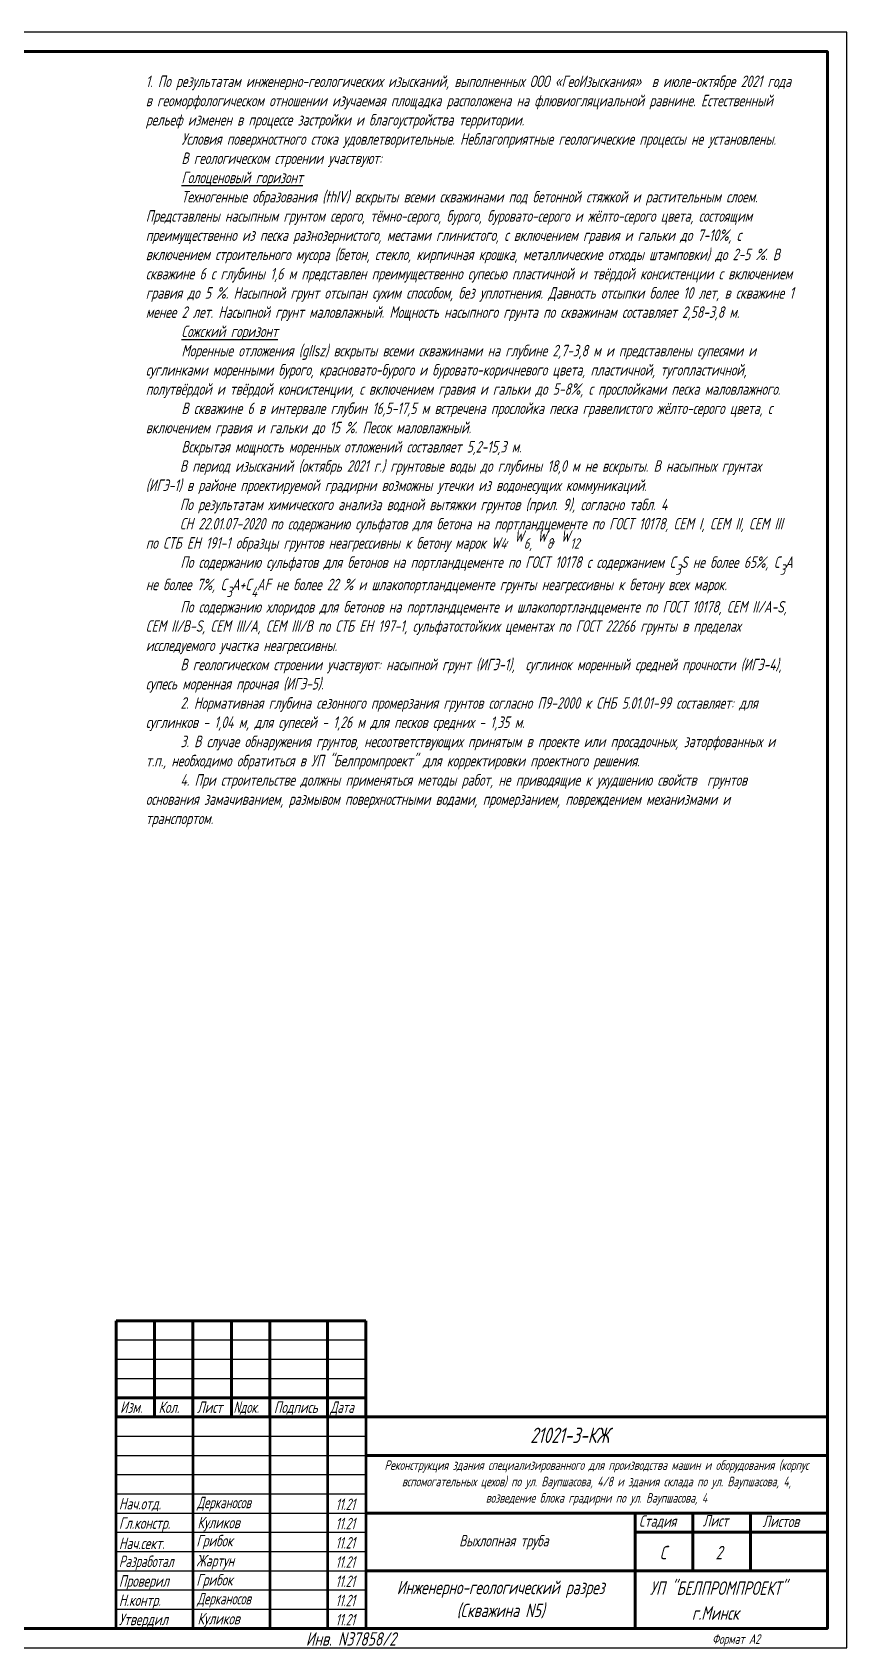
# Paper-space layout 'Геология' of a CAD drawing. Header units: millimetres. Extents: x 0 to 594, y 1 to 421.
# Drawn here: x 382.2 to 594, y 0.6 to 420.6 of the extents above; entities that cross this region are included whole.
import ezdxf
from ezdxf.enums import TextEntityAlignment as Align

# ---------------------------------------------------------------- set-up
doc = ezdxf.new("R2010")
doc.units = ezdxf.units.MM
doc.linetypes.add('K5LT32928', pattern=[0])
for name, color, linetype, lineweight in [('!выноски_0.25', 185, 'Continuous', 25), ('Обозначения', 102, 'Continuous', 25), ('Основная', 134, 'Continuous', 70), ('ФОРМАТ', 7, 'Continuous', 50)]:
    doc.layers.add(name, color=color, linetype=linetype, lineweight=lineweight)
doc.styles.add('3', font='simplex.shx', dxfattribs={"width": 0.7, "oblique": 15})
doc.styles.add('Build', font='simplex.shx', dxfattribs={"width": 0.7, "oblique": 15})
doc.styles.add('knv_text', font='simplex.shx', dxfattribs={"width": 0.7, "oblique": 15})
doc.styles.add('стиль1', font='simplex.shx', dxfattribs={"width": 0.7, "oblique": 15, "height": 3.5})
doc.styles.add('стиль1-3', font='simplex.shx', dxfattribs={"width": 0.7, "oblique": 15, "height": 3})

# ---------------------------------------------------------------- blocks, each defined once
blk = doc.blocks.new('*U296')
at = {"layer": 'Обозначения'}
blk.add_lwpolyline([(0, 0), (594, 0), (594, 420), (0, 420)], close=True, dxfattribs=at)
at = {"layer": 'Обозначения', "lineweight": 60}
blk.add_lwpolyline([(20, 5), (589, 5), (589, 415), (20, 415)], close=True, dxfattribs=at)

psp = doc.layouts.new('Геология')

# ---------------------------------------------------------------- linework, layer by layer
at = {"layer": '!выноски_0.25', "lineweight": 25}
for p, q in [((404, 80.641), (469, 80.641)), ((404, 80.641), (469, 80.641)), ((404, 75.641), (469, 75.641)), ((404, 75.641), (469, 75.641)), ((404, 70.641), (469, 70.641)), ((404, 70.641), (469, 70.641)), ((404, 55.641), (469, 55.641)), ((404, 50.641), (469, 50.641)), ((404, 45.641), (469, 45.641)), ((404, 40.641), (469, 40.641)), ((404, 35.641), (469, 35.641)), ((404, 30.641), (469, 30.641)), ((404, 25.641), (469, 25.641)), ((404, 20.641), (469, 20.641)), ((404, 15.641), (469, 15.641)), ((404, 10.641), (469, 10.641))]:
    psp.add_line(p, q, dxfattribs=at)
at = {"layer": 'ФОРМАТ', "lineweight": 60}
for p, q in [((404, 85.641), (404, 60.641)), ((414, 85.641), (414, 60.641)), ((424, 85.641), (424, 60.641)), ((434, 85.641), (434, 60.641)), ((444, 85.641), (444, 60.641)), ((459, 85.641), (459, 60.641)), ((469, 85.641), (469, 60.641)), ((404, 65.641), (469, 65.641)), ((404, 60.641), (589, 60.641)), ((469, 60.641), (404, 60.641)), ((469, 50.641), (589, 50.641)), ((469, 35.641), (589, 35.641)), ((539, 5.641), (539, 35.641)), ((554, 20.641), (554, 35.641)), ((569, 20.641), (569, 35.641)), ((539, 30.641), (589, 30.641)), ((469, 20.641), (589, 20.641))]:
    psp.add_line(p, q, dxfattribs=at)
for points, const_width in [([(404, 85.641), (469, 85.641)], 0.8), ([(404, 5.641), (404, 85.641)], 0.7), ([(424, 5.641), (424, 85.641)], 0.7), ([(444, 85.641), (444, 5.641)], 0.7), ([(459, 5.641), (459, 85.641)], 0.7), ([(469, 85.641), (469, 5.641)], 0.7)]:
    psp.add_lwpolyline(points, dxfattribs=dict(at, const_width=const_width))

# ---------------------------------------------------------------- block references
at = {"layer": 'Основная'}
psp.add_blockref('*U296', (0, 0.641), dxfattribs=at)

# ---------------------------------------------------------------- texts
at = {"layer": '!выноски_0.25', "linetype": 'Continuous', "style": '3', "oblique": 15}
for s, width, p in [('Изм.', 0.7, (405.054, 61.669)), ('Кол.', 0.7, (415.054, 61.669)), ('Лист', 0.7, (425.054, 61.669)), ('Nдок.', 0.65, (434.517, 61.669)), ('Подпись', 0.7, (445.054, 61.669)), ('Дата', 0.65, (459.698, 61.669))]:
    psp.add_text(s, height=3, dxfattribs=dict(at, width=width)).set_placement(p)
at = {"layer": '!выноски_0.25', "linetype": 'K5LT32928', "style": 'knv_text', "oblique": 15, "width": 0.7}
psp.add_text('21021-3-КЖ', height=4, dxfattribs=at).set_placement((511.716, 53.863))
at = {"layer": '!выноски_0.25', "oblique": 15}
for s, height, style, width, p in [('Нач.отд.', 3, 'Build', 0.7, (404.752, 36.583)), ('Дерканосов', 3, 'Build', 0.65, (425.073, 36.888)), ('Гл.констр.', 3, 'Build', 0.7, (404.752, 31.531)), ('Куликов', 3, 'Build', 0.7, (425.173, 31.681)), ('Стадия', 3, 'стиль1-3', 0.7, (539.984, 32.066)), ('Лист', 3, 'стиль1-3', 0.7, (556.58, 32.145)), ('Листов', 3, 'стиль1-3', 0.7, (572.114, 31.987)), ('Грибок', 3, 'Build', 0.7, (424.873, 26.971)), ('Нач.сект.', 3, 'Build', 0.7, (404.752, 26.275)), ('C', 3.5, 'стиль1', 0.7, (545.322, 23.615)), ('2', 3.5, 'стиль1', 0.7, (559.902, 23.615)), ('Разработал', 3, 'Build', 0.65, (404.752, 21.593)), ('Жартун', 3, 'Build', 0.68, (424.873, 21.752)), ('Проверил', 3, 'Build', 0.7, (404.752, 16.489)), ('Грибок', 3, 'Build', 0.7, (424.873, 16.794)), ('УП "БЕЛПРОМПРОЕКТ"', 3.5, 'стиль1', 0.7, (542.839, 14.375)), ('Н.контр.', 3, 'Build', 0.7, (404.752, 11.489)), ('Дерканосов', 3, 'Build', 0.65, (425.073, 11.888)), ('Утвердил', 3, 'Build', 0.7, (404.752, 6.489)), ('Куликов', 3, 'Build', 0.7, (425.173, 6.681)), ('г.Минск', 3.5, 'стиль1', 0.7, (553.747, 7.892)), ('Формат A2', 2.5, 'стиль1-3', 0.7, (559, 1.641))]:
    psp.add_text(s, height=height, dxfattribs=dict(at, style=style, width=width)).set_placement(p)
at = {"layer": '!выноски_0.25', "style": 'Build', "oblique": 15, "width": 0.65}
for p in [(463.597, 36.413), (463.597, 31.413), (463.597, 26.413), (463.597, 21.413), (463.597, 16.413), (463.597, 11.413), (463.597, 6.413)]:
    psp.add_text('11.21', height=3, dxfattribs=at).set_placement(p, align=Align.CENTER)
at = {"layer": '!выноски_0.25', "insert": (411.744, 414.403), "char_height": 3, "attachment_point": 1, "style": 'knv_text'}
psp.add_mtext_dynamic_manual_height_columns('\\pi9;\\P\\pi0;1. По результатам инженерно-геологических изысканий, выполненных ООО «ГеоИзыскания»  в июле-октябре 2021 года  в геоморфологическом отношении изучаемая площадка расположена на флювиогляциальной равнине. Естественный рельеф изменен в процессе застройки и благоустройства территории. \\P\\pi9.2625;Условия поверхностного стока удовлетворительные. Неблагоприятные геологические процессы не установлены. \\PВ геологическом строении участвуют:\\P{\\LГолоценовый горизонт\\P}Техногенные образования (thIV) вскрыты всеми скважинами под бетонной стяжкой и растительным слоем. Представлены насыпным грунтом серого, т{\\fTimes New Roman|b0|i0|c204|p18;ё}мно-серого, бурого, буровато-серого и ж{\\fTimes New Roman|b0|i0|c204|p18;ё}лто-серого цвета, состоящим преимущественно из песка разнозернистого, местами глинистого, с включением гравия и гальки до 7-10%, с включением строительного мусора (бетон, стекло, кирпичная крошка, металлические отходы штамповки) до 2-5 %. В скважине 6 с глубины 1,6 м представлен преимущественно супесью пластичной и тв{\\fTimes New Roman|b0|i0|c204|p18;ё}рдой консистенции с включением гравия до 5 %. Насыпной грунт отсыпан сухим способом, без уплотнения. Давность отсыпки более 10 лет, в скважине 1 менее 2 лет. Насыпной грунт маловлажный. Мощность насыпного грунта по скважинам составляет 2,58-3,8 м.{\\L\\PСожcкий горизонт\\P}Моренные отложения (gIIsz) вскрыты всеми скважинами на глубине 2,7-3,8 м и представлены супесями и суглинками моренными бурого, красновато-бурого и буровато-коричневого цвета, пластичной, тугопластичной, полутв{\\fTimes New Roman|b0|i0|c204|p18;ё}рдой и тв{\\fTimes New Roman|b0|i0|c204|p18;ё}рдой консистенции, с включением гравия и гальки до 5-8%, с прослойками песка маловлажного.\\PВ скважине 6 в интервале глубин 16,5-17,5 м встречена прослойка песка гравелистого ж{\\fTimes New Roman|b0|i0|c204|p18;ё}лто-серого цвета, с включением гравия и гальки до 15 %. Песок маловлажный. \\PВскрытая мощность моренных отложений составляет 5,2-15,3 м. \\P\\pi8.86251;В период изысканий (октябрь 2021 г.) грунтовые воды до глубины 18,0 м не вскрыты. В насыпных грунтах (ИГЭ-1) в районе проектируемой градирни возможны утечки из водонесущих коммуникаций.{\\A1;\\P\\pi9;}По результатам химического анализа водной вытяжки грунтов (прил. 9), согласно табл. 4{\\fTimes New Roman|b0|i0|c204|p18;\\H0.91667x; \\P\\pi0;}СН 22.01.07-2020 по содержанию сульфатов для бетона на портландцементе по ГОСТ 10178, СЕМ I, СЕМ II, СЕМ III по СТБ ЕН 191-1 образцы грунтов неагрессивны к бетону марок W{\\A1;\\H0.91667x;\\S^ 4;\\H1.09091x;, W\\H0.91667x;\\S^ 6,;\\H1.09091x; W\\H0.91667x;\\S^ 8;\\H1.09091x;, W\\H0.91667x;\\S^ 12;\\H1.09091x;.\\P\\pi9;По содержанию сульфатов для бетонов на портландцементе по ГОСТ 10178 с содержанием C\\H0.91667x;\\S^ 3;\\H1.09091x;S не более 65%, C\\H0.91667x;\\S^ 3;\\H1.09091x;A не более 7%, C\\H0.91667x;\\S^ 3;\\H1.09091x;A+C\\H0.91667x;\\S^ 4;\\H1.09091x;AF не более 22 % и шлакопортландцементе грунты неагрессивны к бетону всех марок.\\PПо содержанию хлоридов для бетонов на портландцементе и шлакопортландцементе по ГОСТ 10178, СЕМ II/A-S, СЕМ II/B-S, СЕМ III/A, СЕМ III/B по СТБ ЕН 197-1, сульфатостойких цементах по ГОСТ 22266 грунты в пределах исследуемого участка неагрессивны.\\PВ геологическом строении участвуют: насыпной грунт (ИГЭ-1),  суглинок моренный средней прочности (ИГЭ-4), супесь моренная прочная (ИГЭ-5).\\P2. Нормативная глубина сезонного промерзания грунтов согласно П9-2000 к СНБ 5.01.01-99 составляет: для суглинков - 1,04 м, для супесей - 1,26 м для песков средних - 1,35 м.\\P\\H1.00004x;3. В случае обнаружения грунтов, несоответствующих принятым в проекте или просадочных, заторфованных и т.п., необходимо обратиться в УП "Белпромпроект" для корректировки проектного решения. \\P\\A0;4. При строительстве должны применяться методы работ, не приводящие к ухудшению свойств  грунтов основания замачиванием, размывом поверхностными водами, промерзанием, повреждением механизмами и транспортом.}', width=169.45012, gutter_width=0, heights=[293.072], dxfattribs=at)
at = {"layer": '!выноски_0.25', "lineweight": 25, "attachment_point": 5, "line_spacing_factor": 1.022766, "style": 'knv_text'}
for s, insert, char_height, width in [('Реконструкция здания специализированного для производства машин и оборудования (корпус вспомогательных цехов) по ул. Ваупшасова, 4/8 и здания склада по ул. Ваупшасова, 4, возведение блока градирни по ул. Ваупшасова, 4', (528.93, 43.504), 2.5, 120.14029), ('Инженерно-геологический разрез \\P(Скважина N5)', (504, 13.141), 3.5, 70)]:
    psp.add_mtext(s, dxfattribs=dict(at, insert=insert, char_height=char_height, width=width))
at = {"layer": '!выноски_0.25', "lineweight": 25, "insert": (504.841, 28.055), "char_height": 3, "attachment_point": 5, "line_spacing_factor": 1.022766, "style": 'knv_text'}
psp.add_mtext_dynamic_manual_height_columns('Выхлопная труба', width=65.96384, gutter_width=10, heights=[16.431], dxfattribs=at)
at = {"linetype": 'ByBlock', "lineweight": 25, "style": 'стиль1-3', "oblique": 15, "width": 0.7}
psp.add_text('Инв. N37858/2', height=3.5, dxfattribs=at).set_placement((453.349, 1.167))

doc.saveas('drawing.dxf')
